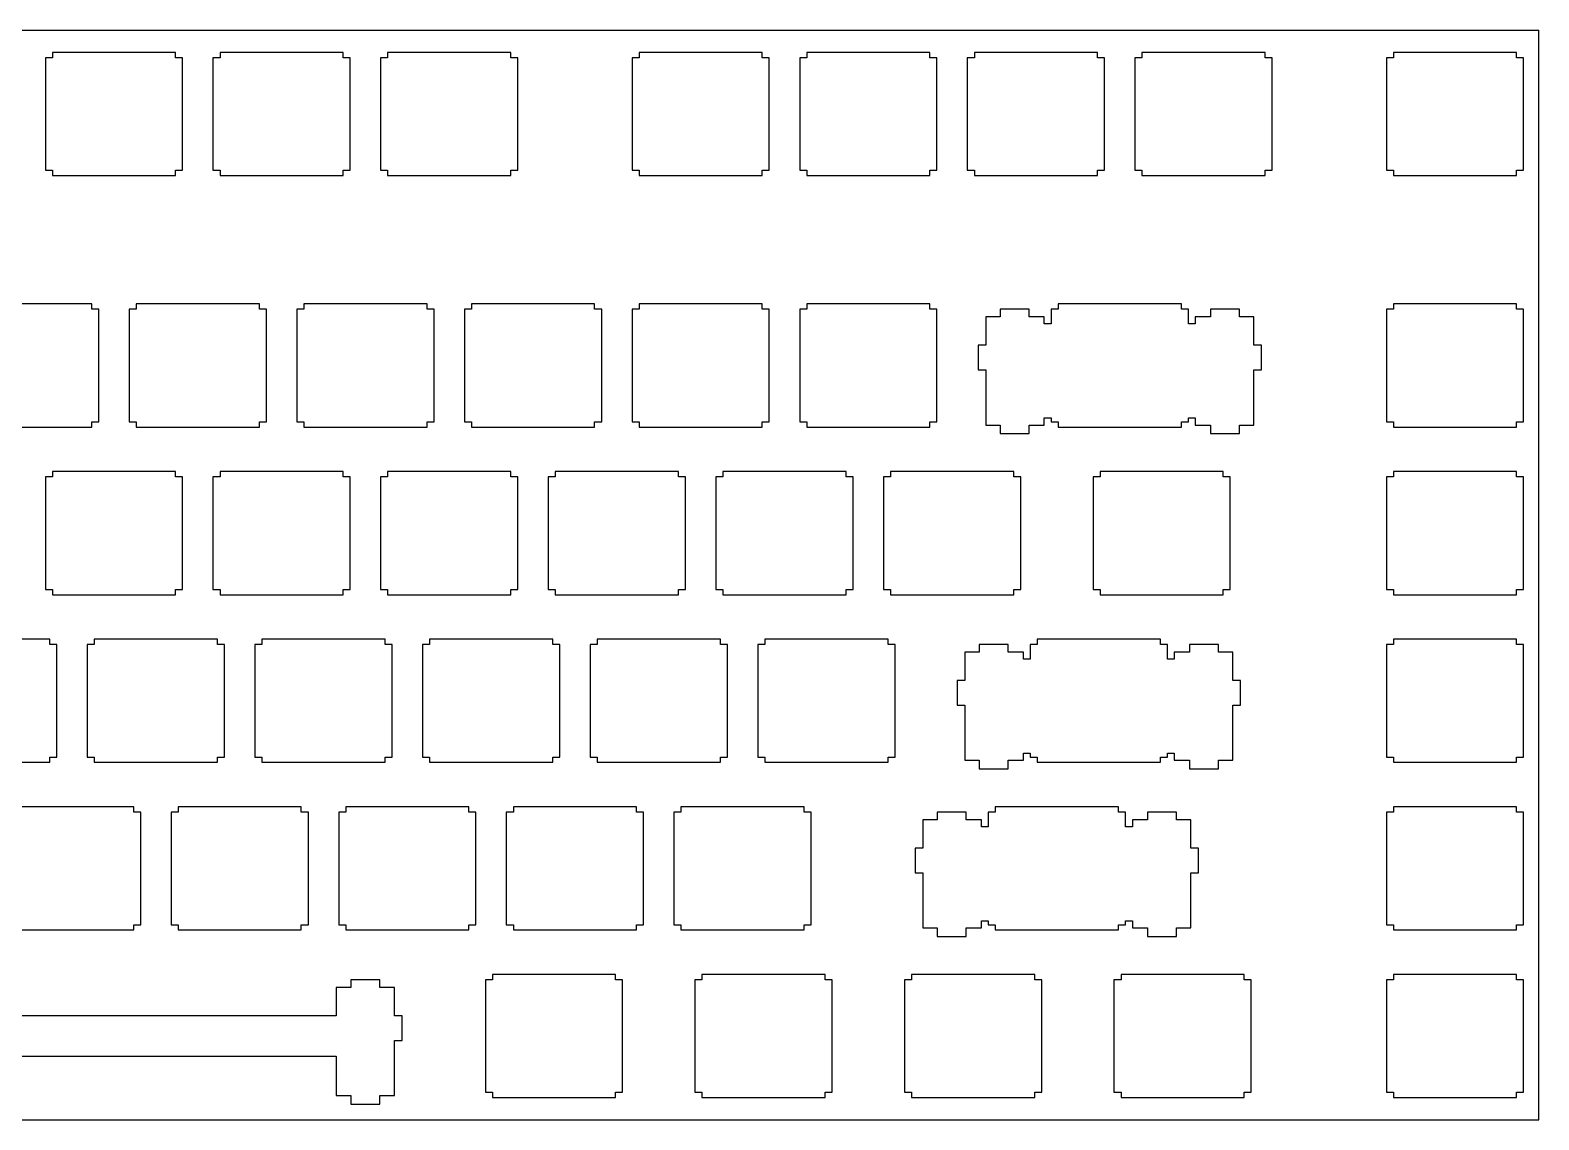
# Model space of a CAD drawing. Extents: x -171 to 171, y -62 to 62.
# Drawn here: x 0 to 171.4, y -61.9 to 61.9 of the extents above; entities that cross this region are included whole.
import ezdxf

# ---------------------------------------------------------------- set-up
doc = ezdxf.new("R2010")
doc.units = 0
doc.layers.get('0').update_dxf_attribs({"linetype": 'continuous'})

# ---------------------------------------------------------------- blocks, each defined once
blk = doc.blocks.new('SHAPE')
at = {"color": 0}
for p, q in [((-171.45, 61.9125), (171.45, 61.9125)), ((171.45, -61.9125), (171.45, 61.9125)), ((2.525, 58.7875), (1.725, 58.7875)), ((1.725, 58.7875), (1.725, 45.9875)), ((2.525, 59.3875), (2.525, 58.7875)), ((16.525, 59.3875), (2.525, 59.3875)), ((16.525, 58.7875), (16.525, 59.3875)), ((17.325, 58.7875), (16.525, 58.7875)), ((17.325, 45.9875), (17.325, 58.7875)), ((21.575, 58.7875), (20.775, 58.7875)), ((20.775, 58.7875), (20.775, 45.9875)), ((21.575, 59.3875), (21.575, 58.7875)), ((35.575, 59.3875), (21.575, 59.3875)), ((35.575, 58.7875), (35.575, 59.3875)), ((36.375, 58.7875), (35.575, 58.7875)), ((36.375, 45.9875), (36.375, 58.7875)), ((39.825, 58.7875), (39.825, 45.9875)), ((40.625, 58.7875), (39.825, 58.7875)), ((54.625, 59.3875), (40.625, 59.3875)), ((40.625, 59.3875), (40.625, 58.7875)), ((54.625, 58.7875), (54.625, 59.3875)), ((55.425, 58.7875), (54.625, 58.7875)), ((55.425, 45.9875), (55.425, 58.7875)), ((69.2, 58.7875), (68.4, 58.7875)), ((68.4, 58.7875), (68.4, 45.9875)), ((83.2, 59.3875), (69.2, 59.3875)), ((69.2, 59.3875), (69.2, 58.7875)), ((83.2, 58.7875), (83.2, 59.3875)), ((84, 58.7875), (83.2, 58.7875)), ((84, 45.9875), (84, 58.7875)), ((87.45, 58.7875), (87.45, 45.9875)), ((88.25, 58.7875), (87.45, 58.7875)), ((88.25, 59.3875), (88.25, 58.7875)), ((102.25, 59.3875), (88.25, 59.3875)), ((102.25, 58.7875), (102.25, 59.3875)), ((103.05, 58.7875), (102.25, 58.7875)), ((103.05, 45.9875), (103.05, 58.7875)), ((106.5, 58.7875), (106.5, 45.9875)), ((107.3, 58.7875), (106.5, 58.7875)), ((107.3, 59.3875), (107.3, 58.7875)), ((121.3, 59.3875), (107.3, 59.3875)), ((121.3, 58.7875), (121.3, 59.3875)), ((122.1, 58.7875), (121.3, 58.7875)), ((122.1, 45.9875), (122.1, 58.7875)), ((125.55, 58.7875), (125.55, 45.9875)), ((126.35, 58.7875), (125.55, 58.7875)), ((140.35, 59.3875), (126.35, 59.3875)), ((126.35, 59.3875), (126.35, 58.7875)), ((140.35, 58.7875), (140.35, 59.3875)), ((141.15, 58.7875), (140.35, 58.7875)), ((141.15, 45.9875), (141.15, 58.7875)), ((154.125, 58.7875), (154.125, 45.9875)), ((154.925, 58.7875), (154.125, 58.7875)), ((154.925, 59.3875), (154.925, 58.7875)), ((168.925, 59.3875), (154.925, 59.3875)), ((168.925, 58.7875), (168.925, 59.3875)), ((169.725, 58.7875), (168.925, 58.7875)), ((169.725, 45.9875), (169.725, 58.7875)), ((1.725, 45.9875), (2.525, 45.9875)), ((2.525, 45.9875), (2.525, 45.3875)), ((2.525, 45.3875), (16.525, 45.3875)), ((16.525, 45.9875), (17.325, 45.9875)), ((16.525, 45.3875), (16.525, 45.9875)), ((20.775, 45.9875), (21.575, 45.9875)), ((21.575, 45.9875), (21.575, 45.3875)), ((21.575, 45.3875), (35.575, 45.3875)), ((35.575, 45.9875), (36.375, 45.9875)), ((35.575, 45.3875), (35.575, 45.9875)), ((39.825, 45.9875), (40.625, 45.9875)), ((40.625, 45.9875), (40.625, 45.3875)), ((40.625, 45.3875), (54.625, 45.3875)), ((54.625, 45.3875), (54.625, 45.9875)), ((54.625, 45.9875), (55.425, 45.9875)), ((68.4, 45.9875), (69.2, 45.9875)), ((69.2, 45.9875), (69.2, 45.3875)), ((69.2, 45.3875), (83.2, 45.3875)), ((83.2, 45.9875), (84, 45.9875)), ((83.2, 45.3875), (83.2, 45.9875)), ((87.45, 45.9875), (88.25, 45.9875)), ((88.25, 45.9875), (88.25, 45.3875)), ((88.25, 45.3875), (102.25, 45.3875)), ((102.25, 45.3875), (102.25, 45.9875)), ((102.25, 45.9875), (103.05, 45.9875)), ((106.5, 45.9875), (107.3, 45.9875)), ((107.3, 45.9875), (107.3, 45.3875)), ((107.3, 45.3875), (121.3, 45.3875)), ((121.3, 45.3875), (121.3, 45.9875)), ((121.3, 45.9875), (122.1, 45.9875)), ((125.55, 45.9875), (126.35, 45.9875)), ((126.35, 45.9875), (126.35, 45.3875)), ((126.35, 45.3875), (140.35, 45.3875)), ((140.35, 45.9875), (141.15, 45.9875)), ((140.35, 45.3875), (140.35, 45.9875)), ((154.125, 45.9875), (154.925, 45.9875)), ((154.925, 45.9875), (154.925, 45.3875)), ((154.925, 45.3875), (168.925, 45.3875)), ((168.925, 45.3875), (168.925, 45.9875)), ((168.925, 45.9875), (169.725, 45.9875)), ((7, 30.8125), (-7, 30.8125)), ((7, 30.2125), (7, 30.8125)), ((7.8, 30.2125), (7, 30.2125)), ((7.8, 17.4125), (7.8, 30.2125)), ((12.05, 30.2125), (11.25, 30.2125)), ((11.25, 30.2125), (11.25, 17.4125)), ((26.05, 30.8125), (12.05, 30.8125)), ((12.05, 30.8125), (12.05, 30.2125)), ((26.05, 30.2125), (26.05, 30.8125)), ((26.85, 30.2125), (26.05, 30.2125)), ((26.85, 17.4125), (26.85, 30.2125)), ((31.1, 30.2125), (30.3, 30.2125)), ((30.3, 30.2125), (30.3, 17.4125)), ((31.1, 30.8125), (31.1, 30.2125)), ((45.1, 30.8125), (31.1, 30.8125)), ((45.1, 30.2125), (45.1, 30.8125)), ((45.9, 30.2125), (45.1, 30.2125)), ((45.9, 17.4125), (45.9, 30.2125)), ((49.35, 30.2125), (49.35, 17.4125)), ((50.15, 30.2125), (49.35, 30.2125)), ((50.15, 30.8125), (50.15, 30.2125)), ((64.15, 30.8125), (50.15, 30.8125)), ((64.15, 30.2125), (64.15, 30.8125)), ((64.95, 30.2125), (64.15, 30.2125)), ((64.95, 17.4125), (64.95, 30.2125)), ((69.2, 30.2125), (68.4, 30.2125)), ((68.4, 30.2125), (68.4, 17.4125)), ((83.2, 30.8125), (69.2, 30.8125)), ((69.2, 30.8125), (69.2, 30.2125)), ((83.2, 30.2125), (83.2, 30.8125)), ((84, 30.2125), (83.2, 30.2125)), ((84, 17.4125), (84, 30.2125)), ((87.45, 30.2125), (87.45, 17.4125)), ((88.25, 30.2125), (87.45, 30.2125)), ((88.25, 30.8125), (88.25, 30.2125)), ((102.25, 30.8125), (88.25, 30.8125)), ((102.25, 30.2125), (102.25, 30.8125)), ((103.05, 30.2125), (102.25, 30.2125)), ((103.05, 17.4125), (103.05, 30.2125)), ((110.225, 29.3425), (108.6, 29.3425)), ((108.6, 29.3425), (108.6, 26.1125)), ((113.525, 30.2125), (110.225, 30.2125)), ((110.225, 30.2125), (110.225, 29.3425)), ((113.525, 29.3425), (113.525, 30.2125)), ((115.25, 29.3425), (113.525, 29.3425)), ((115.25, 28.5425), (115.25, 29.3425)), ((116.825, 30.2125), (116.025, 30.2125)), ((116.025, 30.2125), (116.025, 28.5425)), ((130.825, 30.8125), (116.825, 30.8125)), ((116.825, 30.8125), (116.825, 30.2125)), ((130.825, 30.2125), (130.825, 30.8125)), ((131.625, 30.2125), (130.825, 30.2125)), ((131.625, 28.5425), (131.625, 30.2125)), ((132.4, 29.3425), (132.4, 28.5425)), ((134.125, 29.3425), (132.4, 29.3425)), ((134.125, 30.2125), (134.125, 29.3425)), ((137.425, 30.2125), (134.125, 30.2125)), ((137.425, 29.3425), (137.425, 30.2125)), ((139.05, 29.3425), (137.425, 29.3425)), ((139.05, 26.1125), (139.05, 29.3425)), ((154.125, 30.2125), (154.125, 17.4125)), ((154.925, 30.2125), (154.125, 30.2125)), ((154.925, 30.8125), (154.925, 30.2125)), ((168.925, 30.8125), (154.925, 30.8125)), ((168.925, 30.2125), (168.925, 30.8125)), ((169.725, 30.2125), (168.925, 30.2125)), ((169.725, 17.4125), (169.725, 30.2125)), ((116.025, 28.5425), (115.25, 28.5425)), ((132.4, 28.5425), (131.625, 28.5425)), ((108.6, 26.1125), (107.725, 26.1125)), ((107.725, 26.1125), (107.725, 23.3125)), ((139.925, 26.1125), (139.05, 26.1125)), ((139.925, 23.3125), (139.925, 26.1125)), ((107.725, 23.3125), (108.6, 23.3125)), ((108.6, 23.3125), (108.6, 17.0425)), ((139.05, 23.3125), (139.925, 23.3125)), ((139.05, 17.0425), (139.05, 23.3125)), ((7, 16.8125), (7, 17.4125)), ((7, 17.4125), (7.8, 17.4125)), ((11.25, 17.4125), (12.05, 17.4125)), ((12.05, 17.4125), (12.05, 16.8125)), ((26.05, 17.4125), (26.85, 17.4125)), ((26.05, 16.8125), (26.05, 17.4125)), ((30.3, 17.4125), (31.1, 17.4125)), ((31.1, 17.4125), (31.1, 16.8125)), ((45.1, 16.8125), (45.1, 17.4125)), ((45.1, 17.4125), (45.9, 17.4125)), ((49.35, 17.4125), (50.15, 17.4125)), ((50.15, 17.4125), (50.15, 16.8125)), ((64.15, 16.8125), (64.15, 17.4125)), ((64.15, 17.4125), (64.95, 17.4125)), ((68.4, 17.4125), (69.2, 17.4125)), ((69.2, 17.4125), (69.2, 16.8125)), ((83.2, 17.4125), (84, 17.4125)), ((83.2, 16.8125), (83.2, 17.4125)), ((87.45, 17.4125), (88.25, 17.4125)), ((88.25, 17.4125), (88.25, 16.8125)), ((102.25, 16.8125), (102.25, 17.4125)), ((102.25, 17.4125), (103.05, 17.4125)), ((115.25, 17.0425), (115.25, 17.8425)), ((115.25, 17.8425), (116.025, 17.8425)), ((116.025, 17.8425), (116.025, 17.4125)), ((116.025, 17.4125), (116.825, 17.4125)), ((116.825, 17.4125), (116.825, 16.8125)), ((130.825, 17.4125), (131.625, 17.4125)), ((130.825, 16.8125), (130.825, 17.4125)), ((131.625, 17.8425), (132.4, 17.8425)), ((131.625, 17.4125), (131.625, 17.8425)), ((132.4, 17.8425), (132.4, 17.0425)), ((154.125, 17.4125), (154.925, 17.4125)), ((154.925, 17.4125), (154.925, 16.8125)), ((168.925, 16.8125), (168.925, 17.4125)), ((168.925, 17.4125), (169.725, 17.4125)), ((-7, 16.8125), (7, 16.8125)), ((12.05, 16.8125), (26.05, 16.8125)), ((31.1, 16.8125), (45.1, 16.8125)), ((50.15, 16.8125), (64.15, 16.8125)), ((69.2, 16.8125), (83.2, 16.8125)), ((88.25, 16.8125), (102.25, 16.8125)), ((108.6, 17.0425), (110.225, 17.0425)), ((110.225, 17.0425), (110.225, 16.0625)), ((110.225, 16.0625), (113.525, 16.0625)), ((113.525, 16.0625), (113.525, 17.0425)), ((113.525, 17.0425), (115.25, 17.0425)), ((116.825, 16.8125), (130.825, 16.8125)), ((132.4, 17.0425), (134.125, 17.0425)), ((134.125, 17.0425), (134.125, 16.0625)), ((134.125, 16.0625), (137.425, 16.0625)), ((137.425, 17.0425), (139.05, 17.0425)), ((137.425, 16.0625), (137.425, 17.0425)), ((154.925, 16.8125), (168.925, 16.8125)), ((2.525, 11.1625), (1.725, 11.1625)), ((1.725, 11.1625), (1.725, -1.6375)), ((16.525, 11.7625), (2.525, 11.7625)), ((2.525, 11.7625), (2.525, 11.1625)), ((16.525, 11.1625), (16.525, 11.7625)), ((17.325, 11.1625), (16.525, 11.1625)), ((17.325, -1.6375), (17.325, 11.1625)), ((20.775, 11.1625), (20.775, -1.6375)), ((21.575, 11.1625), (20.775, 11.1625)), ((21.575, 11.7625), (21.575, 11.1625)), ((35.575, 11.7625), (21.575, 11.7625)), ((35.575, 11.1625), (35.575, 11.7625)), ((36.375, 11.1625), (35.575, 11.1625)), ((36.375, -1.6375), (36.375, 11.1625)), ((39.825, 11.1625), (39.825, -1.6375)), ((40.625, 11.1625), (39.825, 11.1625)), ((54.625, 11.7625), (40.625, 11.7625)), ((40.625, 11.7625), (40.625, 11.1625)), ((54.625, 11.1625), (54.625, 11.7625)), ((55.425, 11.1625), (54.625, 11.1625)), ((55.425, -1.6375), (55.425, 11.1625)), ((59.675, 11.1625), (58.875, 11.1625)), ((58.875, 11.1625), (58.875, -1.6375)), ((59.675, 11.7625), (59.675, 11.1625)), ((73.675, 11.7625), (59.675, 11.7625)), ((73.675, 11.1625), (73.675, 11.7625)), ((74.475, 11.1625), (73.675, 11.1625)), ((74.475, -1.6375), (74.475, 11.1625)), ((77.925, 11.1625), (77.925, -1.6375)), ((78.725, 11.1625), (77.925, 11.1625)), ((78.725, 11.7625), (78.725, 11.1625)), ((92.725, 11.7625), (78.725, 11.7625)), ((92.725, 11.1625), (92.725, 11.7625)), ((93.525, 11.1625), (92.725, 11.1625)), ((93.525, -1.6375), (93.525, 11.1625)), ((97.775, 11.1625), (96.975, 11.1625)), ((96.975, 11.1625), (96.975, -1.6375)), ((111.775, 11.7625), (97.775, 11.7625)), ((97.775, 11.7625), (97.775, 11.1625)), ((111.775, 11.1625), (111.775, 11.7625)), ((112.575, 11.1625), (111.775, 11.1625)), ((112.575, -1.6375), (112.575, 11.1625)), ((120.7875, 11.1625), (120.7875, -1.6375)), ((121.5875, 11.1625), (120.7875, 11.1625)), ((135.5875, 11.7625), (121.5875, 11.7625)), ((121.5875, 11.7625), (121.5875, 11.1625)), ((135.5875, 11.1625), (135.5875, 11.7625)), ((136.3875, 11.1625), (135.5875, 11.1625)), ((136.3875, -1.6375), (136.3875, 11.1625)), ((154.925, 11.1625), (154.125, 11.1625)), ((154.125, 11.1625), (154.125, -1.6375)), ((168.925, 11.7625), (154.925, 11.7625)), ((154.925, 11.7625), (154.925, 11.1625)), ((168.925, 11.1625), (168.925, 11.7625)), ((169.725, 11.1625), (168.925, 11.1625)), ((169.725, -1.6375), (169.725, 11.1625)), ((1.725, -1.6375), (2.525, -1.6375)), ((2.525, -1.6375), (2.525, -2.2375)), ((16.525, -1.6375), (17.325, -1.6375)), ((16.525, -2.2375), (16.525, -1.6375)), ((20.775, -1.6375), (21.575, -1.6375)), ((21.575, -1.6375), (21.575, -2.2375)), ((35.575, -2.2375), (35.575, -1.6375)), ((35.575, -1.6375), (36.375, -1.6375)), ((39.825, -1.6375), (40.625, -1.6375)), ((40.625, -1.6375), (40.625, -2.2375)), ((54.625, -1.6375), (55.425, -1.6375)), ((54.625, -2.2375), (54.625, -1.6375)), ((58.875, -1.6375), (59.675, -1.6375)), ((59.675, -1.6375), (59.675, -2.2375)), ((73.675, -1.6375), (74.475, -1.6375)), ((73.675, -2.2375), (73.675, -1.6375)), ((77.925, -1.6375), (78.725, -1.6375)), ((78.725, -1.6375), (78.725, -2.2375)), ((92.725, -2.2375), (92.725, -1.6375)), ((92.725, -1.6375), (93.525, -1.6375)), ((96.975, -1.6375), (97.775, -1.6375)), ((97.775, -1.6375), (97.775, -2.2375)), ((111.775, -1.6375), (112.575, -1.6375)), ((111.775, -2.2375), (111.775, -1.6375)), ((120.7875, -1.6375), (121.5875, -1.6375)), ((121.5875, -1.6375), (121.5875, -2.2375)), ((135.5875, -1.6375), (136.3875, -1.6375)), ((135.5875, -2.2375), (135.5875, -1.6375)), ((154.125, -1.6375), (154.925, -1.6375)), ((154.925, -1.6375), (154.925, -2.2375)), ((168.925, -1.6375), (169.725, -1.6375)), ((168.925, -2.2375), (168.925, -1.6375)), ((2.525, -2.2375), (16.525, -2.2375)), ((21.575, -2.2375), (35.575, -2.2375)), ((40.625, -2.2375), (54.625, -2.2375)), ((59.675, -2.2375), (73.675, -2.2375)), ((78.725, -2.2375), (92.725, -2.2375)), ((97.775, -2.2375), (111.775, -2.2375)), ((121.5875, -2.2375), (135.5875, -2.2375)), ((154.925, -2.2375), (168.925, -2.2375)), ((2.2375, -7.2875), (-11.7625, -7.2875)), ((2.2375, -7.8875), (2.2375, -7.2875)), ((3.0375, -7.8875), (2.2375, -7.8875)), ((3.0375, -20.6875), (3.0375, -7.8875)), ((6.4875, -7.8875), (6.4875, -20.6875)), ((7.2875, -7.8875), (6.4875, -7.8875)), ((21.2875, -7.2875), (7.2875, -7.2875)), ((7.2875, -7.2875), (7.2875, -7.8875)), ((21.2875, -7.8875), (21.2875, -7.2875)), ((22.0875, -7.8875), (21.2875, -7.8875)), ((22.0875, -20.6875), (22.0875, -7.8875)), ((25.5375, -7.8875), (25.5375, -20.6875)), ((26.3375, -7.8875), (25.5375, -7.8875)), ((26.3375, -7.2875), (26.3375, -7.8875)), ((40.3375, -7.2875), (26.3375, -7.2875)), ((40.3375, -7.8875), (40.3375, -7.2875)), ((41.1375, -7.8875), (40.3375, -7.8875)), ((41.1375, -20.6875), (41.1375, -7.8875)), ((45.3875, -7.8875), (44.5875, -7.8875)), ((44.5875, -7.8875), (44.5875, -20.6875)), ((59.3875, -7.2875), (45.3875, -7.2875)), ((45.3875, -7.2875), (45.3875, -7.8875)), ((59.3875, -7.8875), (59.3875, -7.2875)), ((60.1875, -7.8875), (59.3875, -7.8875)), ((60.1875, -20.6875), (60.1875, -7.8875)), ((64.4375, -7.8875), (63.6375, -7.8875)), ((63.6375, -7.8875), (63.6375, -20.6875)), ((78.4375, -7.2875), (64.4375, -7.2875)), ((64.4375, -7.2875), (64.4375, -7.8875)), ((78.4375, -7.8875), (78.4375, -7.2875)), ((79.2375, -7.8875), (78.4375, -7.8875)), ((79.2375, -20.6875), (79.2375, -7.8875)), ((83.4875, -7.8875), (82.6875, -7.8875)), ((82.6875, -7.8875), (82.6875, -20.6875)), ((97.4875, -7.2875), (83.4875, -7.2875)), ((83.4875, -7.2875), (83.4875, -7.8875)), ((97.4875, -7.8875), (97.4875, -7.2875)), ((98.2875, -7.8875), (97.4875, -7.8875)), ((98.2875, -20.6875), (98.2875, -7.8875)), ((107.84375, -7.8875), (107.84375, -8.7575)), ((111.14375, -7.8875), (107.84375, -7.8875)), ((111.14375, -8.7575), (111.14375, -7.8875)), ((113.64375, -7.8875), (113.64375, -9.5575)), ((114.44375, -7.8875), (113.64375, -7.8875)), ((114.44375, -7.2875), (114.44375, -7.8875)), ((128.44375, -7.2875), (114.44375, -7.2875)), ((128.44375, -7.8875), (128.44375, -7.2875)), ((129.24375, -7.8875), (128.44375, -7.8875)), ((129.24375, -9.5575), (129.24375, -7.8875)), ((135.04375, -7.8875), (131.74375, -7.8875)), ((131.74375, -7.8875), (131.74375, -8.7575)), ((135.04375, -8.7575), (135.04375, -7.8875)), ((154.125, -7.8875), (154.125, -20.6875)), ((154.925, -7.8875), (154.125, -7.8875)), ((154.925, -7.2875), (154.925, -7.8875)), ((168.925, -7.2875), (154.925, -7.2875)), ((168.925, -7.8875), (168.925, -7.2875)), ((169.725, -7.8875), (168.925, -7.8875)), ((169.725, -20.6875), (169.725, -7.8875)), ((106.21875, -8.7575), (106.21875, -11.9875)), ((107.84375, -8.7575), (106.21875, -8.7575)), ((112.86875, -8.7575), (111.14375, -8.7575)), ((112.86875, -9.5575), (112.86875, -8.7575)), ((113.64375, -9.5575), (112.86875, -9.5575)), ((130.01875, -9.5575), (129.24375, -9.5575)), ((131.74375, -8.7575), (130.01875, -8.7575)), ((130.01875, -8.7575), (130.01875, -9.5575)), ((136.66875, -8.7575), (135.04375, -8.7575)), ((136.66875, -11.9875), (136.66875, -8.7575)), ((105.34375, -11.9875), (105.34375, -14.7875)), ((106.21875, -11.9875), (105.34375, -11.9875)), ((137.54375, -11.9875), (136.66875, -11.9875)), ((137.54375, -14.7875), (137.54375, -11.9875)), ((105.34375, -14.7875), (106.21875, -14.7875)), ((106.21875, -14.7875), (106.21875, -21.0575)), ((136.66875, -21.0575), (136.66875, -14.7875)), ((136.66875, -14.7875), (137.54375, -14.7875)), ((112.86875, -20.2575), (113.64375, -20.2575)), ((112.86875, -21.0575), (112.86875, -20.2575)), ((113.64375, -20.2575), (113.64375, -20.6875)), ((129.24375, -20.6875), (129.24375, -20.2575)), ((129.24375, -20.2575), (130.01875, -20.2575)), ((130.01875, -20.2575), (130.01875, -21.0575)), ((-11.7625, -21.2875), (2.2375, -21.2875)), ((2.2375, -21.2875), (2.2375, -20.6875)), ((2.2375, -20.6875), (3.0375, -20.6875)), ((6.4875, -20.6875), (7.2875, -20.6875)), ((7.2875, -20.6875), (7.2875, -21.2875)), ((7.2875, -21.2875), (21.2875, -21.2875)), ((21.2875, -20.6875), (22.0875, -20.6875)), ((21.2875, -21.2875), (21.2875, -20.6875)), ((25.5375, -20.6875), (26.3375, -20.6875)), ((26.3375, -20.6875), (26.3375, -21.2875)), ((26.3375, -21.2875), (40.3375, -21.2875)), ((40.3375, -21.2875), (40.3375, -20.6875)), ((40.3375, -20.6875), (41.1375, -20.6875)), ((44.5875, -20.6875), (45.3875, -20.6875)), ((45.3875, -20.6875), (45.3875, -21.2875)), ((45.3875, -21.2875), (59.3875, -21.2875)), ((59.3875, -20.6875), (60.1875, -20.6875)), ((59.3875, -21.2875), (59.3875, -20.6875)), ((63.6375, -20.6875), (64.4375, -20.6875)), ((64.4375, -20.6875), (64.4375, -21.2875)), ((64.4375, -21.2875), (78.4375, -21.2875)), ((78.4375, -20.6875), (79.2375, -20.6875)), ((78.4375, -21.2875), (78.4375, -20.6875)), ((82.6875, -20.6875), (83.4875, -20.6875)), ((83.4875, -20.6875), (83.4875, -21.2875)), ((83.4875, -21.2875), (97.4875, -21.2875)), ((97.4875, -20.6875), (98.2875, -20.6875)), ((97.4875, -21.2875), (97.4875, -20.6875)), ((106.21875, -21.0575), (107.84375, -21.0575)), ((107.84375, -21.0575), (107.84375, -22.0375)), ((107.84375, -22.0375), (111.14375, -22.0375)), ((111.14375, -21.0575), (112.86875, -21.0575)), ((111.14375, -22.0375), (111.14375, -21.0575)), ((113.64375, -20.6875), (114.44375, -20.6875)), ((114.44375, -20.6875), (114.44375, -21.2875)), ((114.44375, -21.2875), (128.44375, -21.2875)), ((128.44375, -21.2875), (128.44375, -20.6875)), ((128.44375, -20.6875), (129.24375, -20.6875)), ((130.01875, -21.0575), (131.74375, -21.0575)), ((131.74375, -21.0575), (131.74375, -22.0375)), ((131.74375, -22.0375), (135.04375, -22.0375)), ((135.04375, -22.0375), (135.04375, -21.0575)), ((135.04375, -21.0575), (136.66875, -21.0575)), ((154.125, -20.6875), (154.925, -20.6875)), ((154.925, -20.6875), (154.925, -21.2875)), ((154.925, -21.2875), (168.925, -21.2875)), ((168.925, -21.2875), (168.925, -20.6875)), ((168.925, -20.6875), (169.725, -20.6875)), ((11.7625, -26.3375), (-2.2375, -26.3375)), ((11.7625, -26.9375), (11.7625, -26.3375)), ((12.5625, -26.9375), (11.7625, -26.9375)), ((12.5625, -39.7375), (12.5625, -26.9375)), ((16.8125, -26.9375), (16.0125, -26.9375)), ((16.0125, -26.9375), (16.0125, -39.7375)), ((30.8125, -26.3375), (16.8125, -26.3375)), ((16.8125, -26.3375), (16.8125, -26.9375)), ((30.8125, -26.9375), (30.8125, -26.3375)), ((31.6125, -26.9375), (30.8125, -26.9375)), ((31.6125, -39.7375), (31.6125, -26.9375)), ((35.8625, -26.9375), (35.0625, -26.9375)), ((35.0625, -26.9375), (35.0625, -39.7375)), ((35.8625, -26.3375), (35.8625, -26.9375)), ((49.8625, -26.3375), (35.8625, -26.3375)), ((49.8625, -26.9375), (49.8625, -26.3375)), ((50.6625, -26.9375), (49.8625, -26.9375)), ((50.6625, -39.7375), (50.6625, -26.9375)), ((54.9125, -26.9375), (54.1125, -26.9375)), ((54.1125, -26.9375), (54.1125, -39.7375)), ((54.9125, -26.3375), (54.9125, -26.9375)), ((68.9125, -26.3375), (54.9125, -26.3375)), ((68.9125, -26.9375), (68.9125, -26.3375)), ((69.7125, -26.9375), (68.9125, -26.9375)), ((69.7125, -39.7375), (69.7125, -26.9375)), ((73.9625, -26.9375), (73.1625, -26.9375)), ((73.1625, -26.9375), (73.1625, -39.7375)), ((87.9625, -26.3375), (73.9625, -26.3375)), ((73.9625, -26.3375), (73.9625, -26.9375)), ((87.9625, -26.9375), (87.9625, -26.3375)), ((88.7625, -26.9375), (87.9625, -26.9375)), ((88.7625, -39.7375), (88.7625, -26.9375)), ((106.38125, -26.9375), (103.08125, -26.9375)), ((103.08125, -26.9375), (103.08125, -27.8075)), ((106.38125, -27.8075), (106.38125, -26.9375)), ((109.68125, -26.9375), (108.88125, -26.9375)), ((108.88125, -26.9375), (108.88125, -28.6075)), ((109.68125, -26.3375), (109.68125, -26.9375)), ((123.68125, -26.3375), (109.68125, -26.3375)), ((123.68125, -26.9375), (123.68125, -26.3375)), ((124.48125, -26.9375), (123.68125, -26.9375)), ((124.48125, -28.6075), (124.48125, -26.9375)), ((126.98125, -26.9375), (126.98125, -27.8075)), ((130.28125, -26.9375), (126.98125, -26.9375)), ((130.28125, -27.8075), (130.28125, -26.9375)), ((154.125, -26.9375), (154.125, -39.7375)), ((154.925, -26.9375), (154.125, -26.9375)), ((168.925, -26.3375), (154.925, -26.3375)), ((154.925, -26.3375), (154.925, -26.9375)), ((168.925, -26.9375), (168.925, -26.3375)), ((169.725, -26.9375), (168.925, -26.9375)), ((169.725, -39.7375), (169.725, -26.9375)), ((103.08125, -27.8075), (101.45625, -27.8075)), ((101.45625, -27.8075), (101.45625, -31.0375)), ((108.10625, -27.8075), (106.38125, -27.8075)), ((108.10625, -28.6075), (108.10625, -27.8075)), ((108.88125, -28.6075), (108.10625, -28.6075)), ((125.25625, -28.6075), (124.48125, -28.6075)), ((125.25625, -27.8075), (125.25625, -28.6075)), ((126.98125, -27.8075), (125.25625, -27.8075)), ((131.90625, -27.8075), (130.28125, -27.8075)), ((131.90625, -31.0375), (131.90625, -27.8075)), ((101.45625, -31.0375), (100.58125, -31.0375)), ((100.58125, -31.0375), (100.58125, -33.8375)), ((132.78125, -31.0375), (131.90625, -31.0375)), ((132.78125, -33.8375), (132.78125, -31.0375)), ((100.58125, -33.8375), (101.45625, -33.8375)), ((101.45625, -33.8375), (101.45625, -40.1075)), ((131.90625, -33.8375), (132.78125, -33.8375)), ((131.90625, -40.1075), (131.90625, -33.8375)), ((108.10625, -40.1075), (108.10625, -39.3075)), ((108.10625, -39.3075), (108.88125, -39.3075)), ((108.88125, -39.3075), (108.88125, -39.7375)), ((124.48125, -39.3075), (125.25625, -39.3075)), ((124.48125, -39.7375), (124.48125, -39.3075)), ((125.25625, -39.3075), (125.25625, -40.1075)), ((-2.2375, -40.3375), (11.7625, -40.3375)), ((11.7625, -39.7375), (12.5625, -39.7375)), ((11.7625, -40.3375), (11.7625, -39.7375)), ((16.0125, -39.7375), (16.8125, -39.7375)), ((16.8125, -39.7375), (16.8125, -40.3375)), ((16.8125, -40.3375), (30.8125, -40.3375)), ((30.8125, -39.7375), (31.6125, -39.7375)), ((30.8125, -40.3375), (30.8125, -39.7375)), ((35.0625, -39.7375), (35.8625, -39.7375)), ((35.8625, -39.7375), (35.8625, -40.3375)), ((35.8625, -40.3375), (49.8625, -40.3375)), ((49.8625, -39.7375), (50.6625, -39.7375)), ((49.8625, -40.3375), (49.8625, -39.7375)), ((54.1125, -39.7375), (54.9125, -39.7375)), ((54.9125, -39.7375), (54.9125, -40.3375)), ((54.9125, -40.3375), (68.9125, -40.3375)), ((68.9125, -40.3375), (68.9125, -39.7375)), ((68.9125, -39.7375), (69.7125, -39.7375)), ((73.1625, -39.7375), (73.9625, -39.7375)), ((73.9625, -39.7375), (73.9625, -40.3375)), ((73.9625, -40.3375), (87.9625, -40.3375)), ((87.9625, -39.7375), (88.7625, -39.7375)), ((87.9625, -40.3375), (87.9625, -39.7375)), ((101.45625, -40.1075), (103.08125, -40.1075)), ((103.08125, -40.1075), (103.08125, -41.0875)), ((103.08125, -41.0875), (106.38125, -41.0875)), ((106.38125, -41.0875), (106.38125, -40.1075)), ((106.38125, -40.1075), (108.10625, -40.1075)), ((108.88125, -39.7375), (109.68125, -39.7375)), ((109.68125, -39.7375), (109.68125, -40.3375)), ((109.68125, -40.3375), (123.68125, -40.3375)), ((123.68125, -39.7375), (124.48125, -39.7375)), ((123.68125, -40.3375), (123.68125, -39.7375)), ((125.25625, -40.1075), (126.98125, -40.1075)), ((126.98125, -40.1075), (126.98125, -41.0875)), ((126.98125, -41.0875), (130.28125, -41.0875)), ((130.28125, -40.1075), (131.90625, -40.1075)), ((130.28125, -41.0875), (130.28125, -40.1075)), ((154.125, -39.7375), (154.925, -39.7375)), ((154.925, -39.7375), (154.925, -40.3375)), ((154.925, -40.3375), (168.925, -40.3375)), ((168.925, -39.7375), (169.725, -39.7375)), ((168.925, -40.3375), (168.925, -39.7375)), ((39.74375, -45.9875), (36.44375, -45.9875)), ((36.44375, -45.9875), (36.44375, -46.8575)), ((39.74375, -46.8575), (39.74375, -45.9875)), ((52.53125, -45.9875), (51.73125, -45.9875)), ((51.73125, -45.9875), (51.73125, -58.7875)), ((66.53125, -45.3875), (52.53125, -45.3875)), ((52.53125, -45.3875), (52.53125, -45.9875)), ((66.53125, -45.9875), (66.53125, -45.3875)), ((67.33125, -45.9875), (66.53125, -45.9875)), ((67.33125, -58.7875), (67.33125, -45.9875)), ((75.54375, -45.9875), (75.54375, -58.7875)), ((76.34375, -45.9875), (75.54375, -45.9875)), ((76.34375, -45.3875), (76.34375, -45.9875)), ((90.34375, -45.3875), (76.34375, -45.3875)), ((90.34375, -45.9875), (90.34375, -45.3875)), ((91.14375, -45.9875), (90.34375, -45.9875)), ((91.14375, -58.7875), (91.14375, -45.9875)), ((99.35625, -45.9875), (99.35625, -58.7875)), ((100.15625, -45.9875), (99.35625, -45.9875)), ((114.15625, -45.3875), (100.15625, -45.3875)), ((100.15625, -45.3875), (100.15625, -45.9875)), ((114.15625, -45.9875), (114.15625, -45.3875)), ((114.95625, -45.9875), (114.15625, -45.9875)), ((114.95625, -58.7875), (114.95625, -45.9875)), ((123.96875, -45.9875), (123.16875, -45.9875)), ((123.16875, -45.9875), (123.16875, -58.7875)), ((137.96875, -45.3875), (123.96875, -45.3875)), ((123.96875, -45.3875), (123.96875, -45.9875)), ((137.96875, -45.9875), (137.96875, -45.3875)), ((138.76875, -45.9875), (137.96875, -45.9875)), ((138.76875, -58.7875), (138.76875, -45.9875)), ((154.925, -45.9875), (154.125, -45.9875)), ((154.125, -45.9875), (154.125, -58.7875)), ((168.925, -45.3875), (154.925, -45.3875)), ((154.925, -45.3875), (154.925, -45.9875)), ((168.925, -45.9875), (168.925, -45.3875)), ((169.725, -45.9875), (168.925, -45.9875)), ((169.725, -58.7875), (169.725, -45.9875)), ((36.44375, -46.8575), (34.76875, -46.8575)), ((34.76875, -46.8575), (34.76875, -50.0875)), ((41.41875, -46.8575), (39.74375, -46.8575)), ((41.41875, -50.0875), (41.41875, -46.8575)), ((34.76875, -50.0875), (-4.10625, -50.0875)), ((42.29375, -50.0875), (41.41875, -50.0875)), ((42.29375, -52.8875), (42.29375, -50.0875)), ((41.41875, -59.1575), (41.41875, -52.8875)), ((41.41875, -52.8875), (42.29375, -52.8875)), ((-4.10625, -54.6875), (34.76875, -54.6875)), ((34.76875, -54.6875), (34.76875, -59.1575)), ((34.76875, -59.1575), (36.44375, -59.1575)), ((36.44375, -59.1575), (36.44375, -60.1375)), ((39.74375, -60.1375), (39.74375, -59.1575)), ((39.74375, -59.1575), (41.41875, -59.1575)), ((51.73125, -58.7875), (52.53125, -58.7875)), ((52.53125, -58.7875), (52.53125, -59.3875)), ((52.53125, -59.3875), (66.53125, -59.3875)), ((66.53125, -58.7875), (67.33125, -58.7875)), ((66.53125, -59.3875), (66.53125, -58.7875)), ((75.54375, -58.7875), (76.34375, -58.7875)), ((76.34375, -58.7875), (76.34375, -59.3875)), ((76.34375, -59.3875), (90.34375, -59.3875)), ((90.34375, -59.3875), (90.34375, -58.7875)), ((90.34375, -58.7875), (91.14375, -58.7875)), ((99.35625, -58.7875), (100.15625, -58.7875)), ((100.15625, -58.7875), (100.15625, -59.3875)), ((100.15625, -59.3875), (114.15625, -59.3875)), ((114.15625, -59.3875), (114.15625, -58.7875)), ((114.15625, -58.7875), (114.95625, -58.7875)), ((123.16875, -58.7875), (123.96875, -58.7875)), ((123.96875, -58.7875), (123.96875, -59.3875)), ((123.96875, -59.3875), (137.96875, -59.3875)), ((137.96875, -58.7875), (138.76875, -58.7875)), ((137.96875, -59.3875), (137.96875, -58.7875)), ((154.125, -58.7875), (154.925, -58.7875)), ((154.925, -58.7875), (154.925, -59.3875)), ((154.925, -59.3875), (168.925, -59.3875)), ((168.925, -59.3875), (168.925, -58.7875)), ((168.925, -58.7875), (169.725, -58.7875)), ((36.44375, -60.1375), (39.74375, -60.1375)), ((-171.45, -61.9125), (171.45, -61.9125))]:
    blk.add_line(p, q, dxfattribs=at)

msp = doc.modelspace()

# ---------------------------------------------------------------- block references
msp.add_blockref('SHAPE', (0, 0))

doc.saveas('drawing.dxf')
